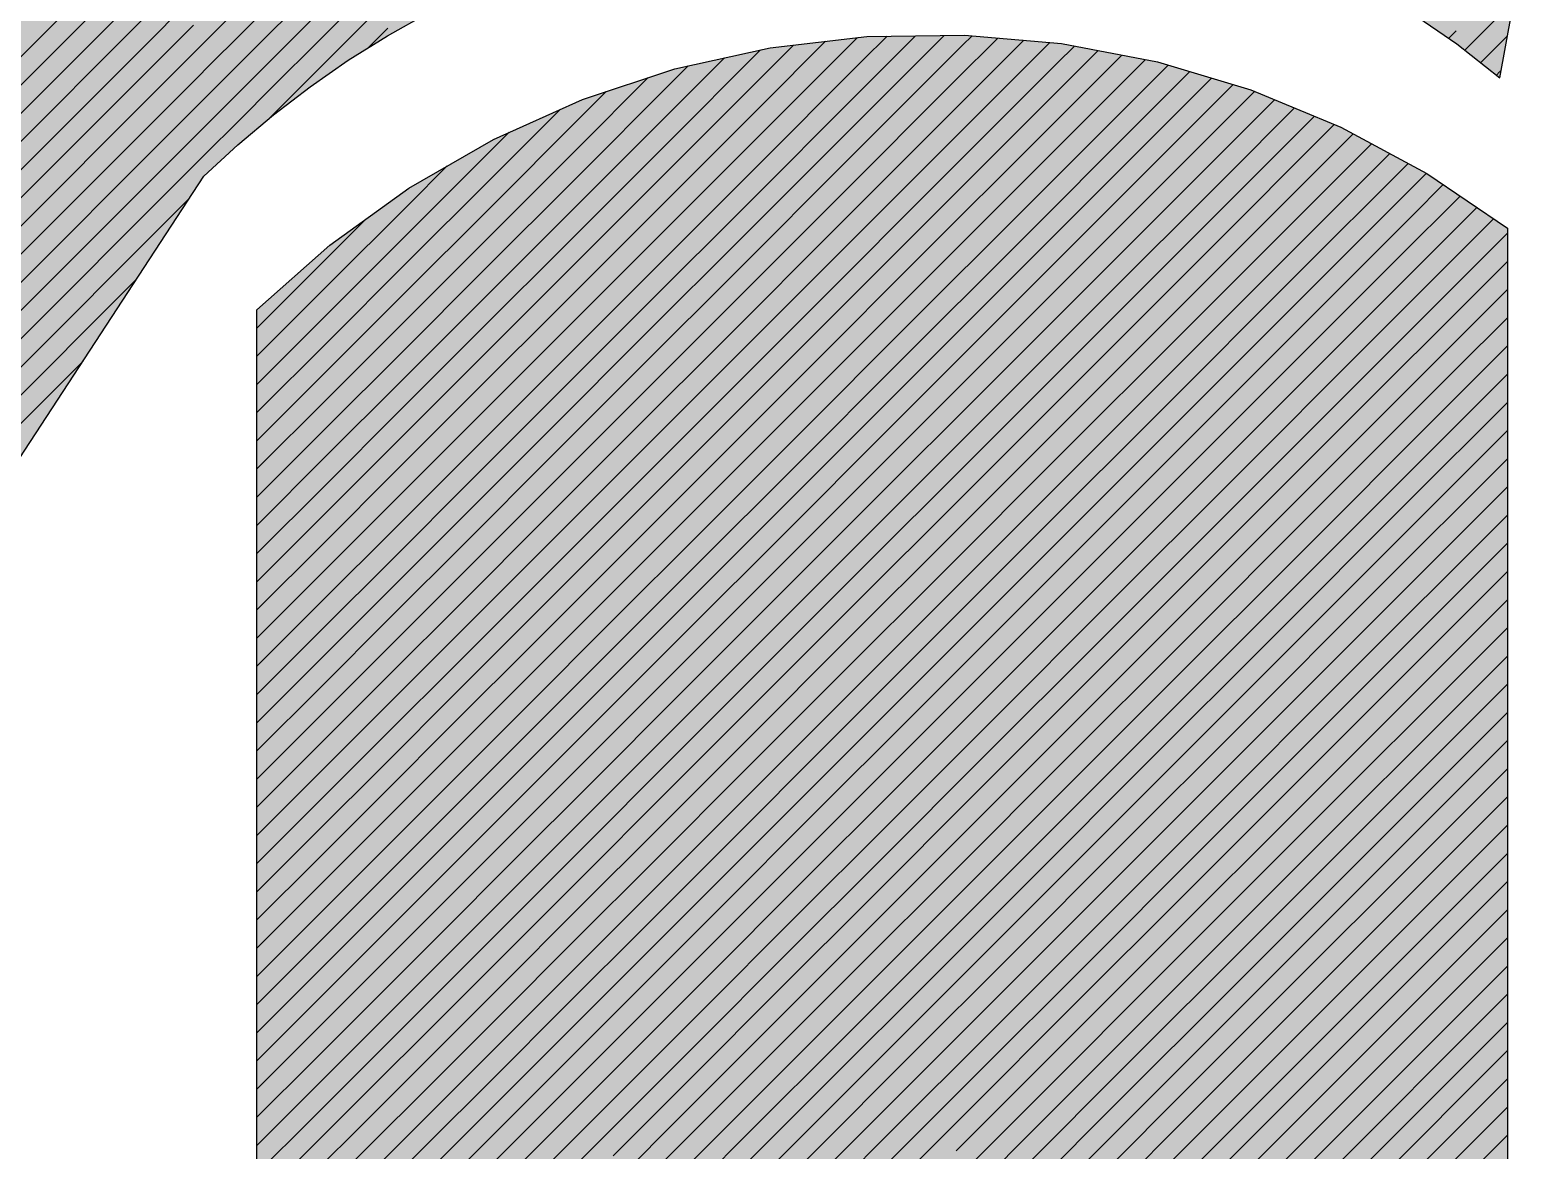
# Model space of a CAD drawing. Extents: x 0 to 7795, y 0 to 4205.
# Drawn here: x 7309.62 to 7328.35, y 776.45 to 790.5 of the extents above; entities that cross this region are included whole.
import ezdxf

# ---------------------------------------------------------------- set-up
doc = ezdxf.new("R2010")
doc.units = 0
doc.header["$MEASUREMENT"] = 0
doc.layers.add('MTH-CARIMBO-TXT1', color=1, linetype='CONTINUOUS')

msp = doc.modelspace()

# ---------------------------------------------------------------- linework, layer by layer
at = {"layer": 'MTH-CARIMBO-TXT1', "linetype": 'Continuous'}
for p, q in [((7305.797927, 786.452605), (7310.884013, 791.538692)), ((7305.775336, 786.076462), (7310.969471, 791.270596)), ((7305.752746, 785.700318), (7311.054928, 791.0025)), ((7311.887226, 790.420584), (7312.270207, 790.803565)), ((7312.261386, 790.441191), (7312.668578, 790.848383)), ((7313.630126, 790.395717), (7314.120199, 790.88579)), ((7305.730155, 785.324174), (7311.140386, 790.734404)), ((7311.225844, 790.466309), (7311.420927, 790.661392)), ((7312.669531, 790.495782), (7312.818834, 790.645085)), ((7312.77034, 790.243038), (7313.219502, 790.6922)), ((7313.182816, 790.301961), (7313.654723, 790.773868)), ((7327.618818, 790.242274), (7328.020154, 790.64361)), ((7305.707565, 784.94803), (7311.225844, 790.466309)), ((7311.477397, 790.364309), (7311.670619, 790.557531)), ((7311.868986, 790.048791), (7312.261386, 790.441191)), ((7312.252565, 790.078816), (7312.669531, 790.495782)), ((7313.85639, 790.268428), (7314.107843, 790.519881)), ((7319.925469, 789.26644), (7321.087612, 790.428582)), ((7327.415286, 790.392295), (7327.507529, 790.484538)), ((7311.311301, 790.198213), (7311.477397, 790.364309)), ((7311.693366, 790.226725), (7311.887226, 790.420584)), ((7312.670483, 790.143181), (7312.77034, 790.243038)), ((7312.721845, 789.84099), (7313.182816, 790.301961)), ((7313.14613, 789.911722), (7313.630126, 790.395717)), ((7317.599355, 789.061645), (7318.784305, 790.246596)), ((7318.743654, 789.145284), (7319.999132, 790.400762)), ((7318.802014, 789.557197), (7319.598897, 790.354081)), ((7318.860374, 789.969111), (7319.198663, 790.3074)), ((7319.854132, 788.841549), (7321.316138, 790.303555)), ((7319.996807, 789.69133), (7320.728905, 790.423429)), ((7320.068144, 790.116221), (7320.370198, 790.418275)), ((7321.059774, 788.986531), (7322.411691, 790.338448)), ((7321.145229, 789.425539), (7322.086615, 790.366925)), ((7321.230684, 789.864547), (7321.761539, 790.395402)), ((7321.316138, 790.303555), (7321.436462, 790.423879)), ((7322.504623, 790.077826), (7322.721329, 790.294532)), ((7327.81662, 790.086523), (7328.036462, 790.306364)), ((7328.036462, 790.306364), (7328.049803, 790.319705)), ((7328.049803, 790.319705), (7328.064029, 790.333932)), ((7328.064029, 790.333932), (7328.15381, 790.423712)), ((7305.684974, 784.571886), (7311.311301, 790.198213)), ((7311.396759, 789.930117), (7311.533866, 790.067225)), ((7311.533866, 790.067225), (7311.693366, 790.226725)), ((7311.850746, 789.676998), (7312.252565, 790.078816)), ((7312.243743, 789.716442), (7312.670483, 790.143181)), ((7317.645781, 789.461625), (7318.330236, 790.14608)), ((7318.685293, 788.73337), (7320.068144, 790.116221)), ((7320.97432, 788.547523), (7322.504623, 790.077826)), ((7322.202148, 788.714691), (7323.611586, 790.124129)), ((7322.302973, 789.169069), (7323.314833, 790.18093)), ((7322.403798, 789.623447), (7323.018081, 790.237731)), ((7323.702387, 789.861377), (7323.896084, 790.055073)), ((7305.662384, 784.195742), (7311.396759, 789.930117)), ((7311.590336, 789.770141), (7311.716114, 789.895918)), ((7311.716114, 789.895918), (7311.868986, 790.048791)), ((7312.673351, 789.438942), (7313.14613, 789.911722)), ((7316.492664, 789.015614), (7317.375064, 789.898015)), ((7317.552928, 788.661665), (7318.860374, 789.969111)), ((7317.692208, 789.861605), (7317.876166, 790.045564)), ((7323.467229, 788.919112), (7324.440281, 789.892164)), ((7323.584808, 789.390244), (7324.168182, 789.973619)), ((7328.014422, 789.930771), (7328.052769, 789.969118)), ((7328.057578, 789.973927), (7328.073239, 789.989588)), ((7311.482217, 789.662021), (7311.590336, 789.770141)), ((7311.832506, 789.305204), (7312.243743, 789.716442)), ((7312.234922, 789.354067), (7312.671436, 789.79058)), ((7312.671436, 789.79058), (7312.721845, 789.84099)), ((7316.457209, 788.626606), (7317.692208, 789.861605)), ((7316.528118, 789.404622), (7316.846629, 789.723133)), ((7318.626933, 788.321457), (7319.996807, 789.69133)), ((7319.782795, 788.416658), (7321.230684, 789.864547)), ((7322.101322, 788.260312), (7323.702387, 789.861377)), ((7323.349649, 788.447979), (7324.71238, 789.81071)), ((7324.906574, 789.65135), (7324.980263, 789.725039)), ((7305.639793, 783.819598), (7311.482217, 789.662021)), ((7311.646805, 789.473057), (7311.738861, 789.565112)), ((7311.738861, 789.565112), (7311.850746, 789.676998)), ((7315.39889, 788.628947), (7316.269337, 789.499395)), ((7317.506501, 788.261685), (7318.802014, 789.557197)), ((7320.888865, 788.108515), (7322.403798, 789.623447)), ((7323.23207, 787.976846), (7324.906574, 789.65135)), ((7324.634839, 788.672508), (7325.4803, 789.517969)), ((7324.770706, 789.161929), (7325.230281, 789.621504)), ((7305.617203, 783.443454), (7311.567674, 789.393926)), ((7311.567674, 789.393926), (7311.646805, 789.473057)), ((7311.761608, 789.234306), (7311.832506, 789.305204)), ((7311.814266, 788.933411), (7312.234922, 789.354067)), ((7312.628919, 789.394511), (7312.672388, 789.43798)), ((7315.373513, 788.250017), (7316.528118, 789.404622)), ((7316.421754, 788.237598), (7317.645781, 789.461625)), ((7319.711458, 787.991768), (7321.145229, 789.425539)), ((7322.000497, 787.805934), (7323.584808, 789.390244)), ((7324.363103, 787.693666), (7325.980337, 789.310899)), ((7324.498971, 788.183087), (7325.730318, 789.414434)), ((7305.594612, 783.067311), (7311.653132, 789.12583)), ((7311.653132, 789.12583), (7311.703275, 789.175973)), ((7311.703275, 789.175973), (7311.761608, 789.234306)), ((7315.424266, 789.007877), (7315.62863, 789.21224)), ((7317.460075, 787.861705), (7318.743654, 789.145284)), ((7318.568573, 787.909543), (7319.925469, 789.26644)), ((7320.803411, 787.669507), (7322.302973, 789.169069)), ((7323.114491, 787.505713), (7324.770706, 789.161929)), ((7325.957895, 788.934904), (7326.216736, 789.193745)), ((7311.784355, 788.903499), (7311.814266, 788.933411)), ((7314.347116, 787.930727), (7315.424266, 789.007877)), ((7315.348137, 787.871088), (7316.492664, 789.015614)), ((7316.386299, 787.84859), (7317.599355, 789.061645)), ((7319.640121, 787.566877), (7321.059774, 788.986531)), ((7324.227235, 787.204245), (7325.957895, 788.934904)), ((7325.646172, 787.916075), (7326.676196, 788.946099)), ((7325.802034, 788.425489), (7326.446466, 789.069922)), ((7305.572022, 782.691167), (7311.73859, 788.857734)), ((7311.73859, 788.857734), (7311.759745, 788.878889)), ((7311.759745, 788.878889), (7311.784355, 788.903499)), ((7314.363252, 788.300416), (7314.853126, 788.790291)), ((7318.510213, 787.49763), (7319.854132, 788.841549)), ((7321.899672, 787.351555), (7323.467229, 788.919112)), ((7325.490311, 787.40666), (7326.905927, 788.822276)), ((7314.330981, 787.561039), (7315.39889, 788.628947)), ((7315.322761, 787.492158), (7316.457209, 788.626606)), ((7316.350844, 787.459581), (7317.552928, 788.661665)), ((7317.413648, 787.461725), (7318.685293, 788.73337)), ((7320.717956, 787.230499), (7322.202148, 788.714691)), ((7322.996911, 787.03458), (7324.634839, 788.672508)), ((7325.33445, 786.897245), (7327.135657, 788.698452)), ((7326.964104, 788.173346), (7327.346593, 788.555835)), ((7305.549431, 782.315023), (7311.620497, 788.386089)), ((7318.451853, 787.085716), (7319.782795, 788.416658)), ((7319.568783, 787.141987), (7320.97432, 788.547523)), ((7321.798847, 786.897177), (7323.349649, 788.447979)), ((7324.091368, 786.714823), (7325.802034, 788.425489)), ((7326.786351, 787.64204), (7327.557239, 788.412928)), ((7313.370121, 787.307285), (7314.363252, 788.300416)), ((7314.314846, 787.19135), (7315.373513, 788.250017)), ((7315.297384, 787.113228), (7316.421754, 788.237598)), ((7316.315389, 787.070573), (7317.506501, 788.261685)), ((7317.367221, 787.061745), (7318.626933, 788.321457)), ((7320.632502, 786.791491), (7322.101322, 788.260312)), ((7322.879332, 786.563448), (7324.498971, 788.183087)), ((7326.608598, 787.110733), (7327.767886, 788.270021)), ((7313.377809, 787.668526), (7313.834095, 788.124812)), ((7319.497446, 786.717096), (7320.888865, 788.108515)), ((7325.178589, 786.387831), (7326.964104, 788.173346)), ((7326.430845, 786.579427), (7327.978532, 788.127114)), ((7313.362434, 786.946045), (7314.347116, 787.930727)), ((7314.298711, 786.821661), (7315.348137, 787.871088)), ((7315.272008, 786.734299), (7316.386299, 787.84859)), ((7316.279935, 786.681565), (7317.460075, 787.861705)), ((7317.320795, 786.661765), (7318.568573, 787.909543)), ((7318.393493, 786.673803), (7319.711458, 787.991768)), ((7320.547047, 786.352484), (7322.000497, 787.805934)), ((7321.698022, 786.442798), (7323.23207, 787.976846)), ((7323.9555, 786.225402), (7325.646172, 787.916075)), ((7326.253092, 786.04812), (7328.114972, 787.91)), ((7328.114972, 787.91), (7328.151275, 787.946304)), ((7312.466375, 786.757093), (7313.377809, 787.668526)), ((7319.426109, 786.292205), (7320.803411, 787.669507)), ((7322.761752, 786.092315), (7324.363103, 787.693666)), ((7325.022727, 785.878416), (7326.786351, 787.64204)), ((7313.354746, 786.584804), (7314.330981, 787.561039)), ((7314.282575, 786.451973), (7315.322761, 787.492158)), ((7315.246632, 786.355369), (7316.350844, 787.459581)), ((7316.24448, 786.292557), (7317.413648, 787.461725)), ((7317.274368, 786.261785), (7318.510213, 787.49763)), ((7318.335133, 786.261889), (7319.640121, 787.566877)), ((7321.597197, 785.98842), (7323.114491, 787.505713)), ((7327.913213, 787.354688), (7328.151275, 787.59275)), ((7305.526841, 781.938879), (7310.952674, 787.364712)), ((7312.466375, 786.403539), (7313.370121, 787.307285)), ((7320.461593, 785.913476), (7321.899672, 787.351555)), ((7323.819632, 785.735981), (7325.490311, 787.40666)), ((7326.075339, 785.516814), (7327.913213, 787.354688)), ((7313.347059, 786.223563), (7314.314846, 787.19135)), ((7314.26644, 786.082284), (7315.297384, 787.113228)), ((7315.221255, 785.976439), (7316.315389, 787.070573)), ((7316.209025, 785.903548), (7317.367221, 787.061745)), ((7317.227941, 785.861805), (7318.451853, 787.085716)), ((7318.276773, 785.849976), (7319.568783, 787.141987)), ((7319.354772, 785.867315), (7320.717956, 787.230499)), ((7322.644173, 785.621182), (7324.227235, 787.204245)), ((7324.866866, 785.369001), (7326.608598, 787.110733)), ((7327.711455, 786.799377), (7328.151275, 787.239197)), ((7312.466375, 786.049986), (7313.362434, 786.946045)), ((7320.376138, 785.474468), (7321.798847, 786.897177)), ((7321.496372, 785.534042), (7322.996911, 787.03458)), ((7323.683764, 785.24656), (7325.33445, 786.897245)), ((7327.509696, 786.244065), (7328.151275, 786.885643)), ((7313.339371, 785.862322), (7314.298711, 786.821661)), ((7314.250305, 785.712595), (7315.272008, 786.734299)), ((7318.218412, 785.438062), (7319.497446, 786.717096)), ((7319.283435, 785.442424), (7320.632502, 786.791491)), ((7322.526594, 785.150049), (7324.091368, 786.714823)), ((7325.897586, 784.985508), (7327.711455, 786.799377)), ((7312.466375, 785.696432), (7313.354746, 786.584804)), ((7315.195879, 785.597509), (7316.279935, 786.681565)), ((7316.17357, 785.51454), (7317.320795, 786.661765)), ((7317.181515, 785.461825), (7318.393493, 786.673803)), ((7321.395547, 785.079663), (7322.879332, 786.563448)), ((7324.711005, 784.859587), (7326.430845, 786.579427)), ((7327.307938, 785.688753), (7328.151275, 786.53209)), ((7305.50425, 781.562735), (7310.284851, 786.343336)), ((7313.331684, 785.501081), (7314.282575, 786.451973)), ((7314.23417, 785.342907), (7315.246632, 786.355369)), ((7319.212097, 785.017534), (7320.547047, 786.352484)), ((7320.290684, 785.03546), (7321.698022, 786.442798)), ((7323.547897, 784.757139), (7325.178589, 786.387831)), ((7312.466375, 785.342879), (7313.347059, 786.223563)), ((7315.170503, 785.21858), (7316.24448, 786.292557)), ((7316.138115, 785.125532), (7317.274368, 786.261785)), ((7317.135088, 785.061845), (7318.335133, 786.261889)), ((7318.160052, 785.026149), (7319.426109, 786.292205)), ((7322.409014, 784.678917), (7323.9555, 786.225402)), ((7325.719833, 784.454201), (7327.509696, 786.244065)), ((7327.10618, 785.133441), (7328.151275, 786.178537)), ((7313.323996, 785.13984), (7314.26644, 786.082284)), ((7314.218035, 784.973218), (7315.221255, 785.976439)), ((7320.205229, 784.596452), (7321.597197, 785.98842)), ((7321.294722, 784.625285), (7322.761752, 786.092315)), ((7324.555143, 784.350172), (7326.253092, 786.04812)), ((7312.466375, 784.989326), (7313.339371, 785.862322)), ((7315.145127, 784.83965), (7316.209025, 785.903548)), ((7316.10266, 784.736524), (7317.227941, 785.861805)), ((7317.088661, 784.661865), (7318.276773, 785.849976)), ((7318.101692, 784.614235), (7319.354772, 785.867315)), ((7319.14076, 784.592643), (7320.461593, 785.913476)), ((7323.412029, 784.267718), (7325.022727, 785.878416)), ((7326.904421, 784.57813), (7328.151275, 785.824983)), ((7313.316309, 784.778599), (7314.250305, 785.712595)), ((7314.201899, 784.60353), (7315.195879, 785.597509)), ((7321.193897, 784.170906), (7322.644173, 785.621182)), ((7322.291435, 784.207784), (7323.819632, 785.735981)), ((7325.54208, 783.922895), (7327.307938, 785.688753)), ((7312.466375, 784.635772), (7313.331684, 785.501081)), ((7315.11975, 784.46072), (7316.17357, 785.51454)), ((7316.067206, 784.347516), (7317.181515, 785.461825)), ((7317.042235, 784.261885), (7318.218412, 785.438062)), ((7318.043332, 784.202322), (7319.283435, 785.442424)), ((7319.069423, 784.167752), (7320.376138, 785.474468)), ((7320.119775, 784.157444), (7321.496372, 785.534042)), ((7324.399282, 783.840757), (7326.075339, 785.516814)), ((7326.702663, 784.022818), (7328.151275, 785.47143)), ((7313.308621, 784.417359), (7314.23417, 785.342907)), ((7314.185764, 784.233841), (7315.170503, 785.21858)), ((7322.173855, 783.736651), (7323.683764, 785.24656)), ((7323.276161, 783.778296), (7324.866866, 785.369001)), ((7312.466375, 784.282219), (7313.323996, 785.13984)), ((7315.094374, 784.081791), (7316.138115, 785.125532)), ((7316.031751, 783.958507), (7317.135088, 785.061845)), ((7316.995808, 783.861905), (7318.160052, 785.026149)), ((7317.984972, 783.790408), (7319.212097, 785.017534)), ((7318.998086, 783.742862), (7320.290684, 785.03546)), ((7320.03432, 783.718436), (7321.395547, 785.079663)), ((7321.093072, 783.716528), (7322.526594, 785.150049)), ((7325.364327, 783.391588), (7327.10618, 785.133441)), ((7326.500905, 783.467506), (7328.151275, 785.117877)), ((7313.300934, 784.056118), (7314.218035, 784.973218)), ((7314.169629, 783.864152), (7315.145127, 784.83965)), ((7323.140293, 783.288875), (7324.711005, 784.859587)), ((7324.243421, 783.331343), (7325.897586, 784.985508)), ((7312.466375, 783.928666), (7313.316309, 784.778599)), ((7315.068998, 783.702861), (7316.10266, 784.736524)), ((7315.996296, 783.569499), (7317.088661, 784.661865)), ((7319.948866, 783.279428), (7321.294722, 784.625285)), ((7320.992247, 783.26215), (7322.409014, 784.678917)), ((7322.056276, 783.265518), (7323.547897, 784.757139)), ((7326.299146, 782.912194), (7328.151275, 784.764323)), ((7313.293247, 783.694877), (7314.201899, 784.60353)), ((7314.153494, 783.494464), (7315.11975, 784.46072)), ((7316.949382, 783.461925), (7318.101692, 784.614235)), ((7317.926612, 783.378495), (7319.14076, 784.592643)), ((7318.926749, 783.317971), (7320.205229, 784.596452)), ((7324.08756, 782.821928), (7325.719833, 784.454201)), ((7325.186574, 782.860282), (7326.904421, 784.57813)), ((7312.466375, 783.575112), (7313.308621, 784.417359)), ((7315.043621, 783.323931), (7316.067206, 784.347516)), ((7315.960841, 783.180491), (7317.042235, 784.261885)), ((7321.938697, 782.794385), (7323.412029, 784.267718)), ((7323.004425, 782.799454), (7324.555143, 784.350172)), ((7326.097388, 782.356882), (7328.151275, 784.41077)), ((7313.285559, 783.333636), (7314.185764, 784.233841)), ((7314.137358, 783.124775), (7315.094374, 784.081791)), ((7316.902955, 783.061945), (7318.043332, 784.202322)), ((7317.868252, 782.966581), (7319.069423, 784.167752)), ((7318.855411, 782.893081), (7320.119775, 784.157444)), ((7319.863411, 782.84042), (7321.193897, 784.170906)), ((7320.891422, 782.807771), (7322.291435, 784.207784)), ((7312.466375, 783.221559), (7313.300934, 784.056118)), ((7315.018245, 782.945002), (7316.031751, 783.958507)), ((7323.931698, 782.312513), (7325.54208, 783.922895)), ((7325.008821, 782.328975), (7326.702663, 784.022818)), ((7325.895629, 781.801571), (7328.151275, 784.057216)), ((7312.466375, 782.868005), (7313.293247, 783.694877)), ((7313.277872, 782.972395), (7314.169629, 783.864152)), ((7314.121223, 782.755086), (7315.068998, 783.702861)), ((7315.925386, 782.791483), (7316.995808, 783.861905)), ((7316.856528, 782.661965), (7317.984972, 783.790408)), ((7317.809891, 782.554668), (7318.998086, 783.742862)), ((7318.784074, 782.46819), (7320.03432, 783.718436)), ((7319.777957, 782.401412), (7321.093072, 783.716528)), ((7320.790597, 782.353393), (7322.173855, 783.736651)), ((7321.821117, 782.323253), (7323.276161, 783.778296)), ((7322.868558, 782.310033), (7324.399282, 783.840757)), ((7325.693871, 781.246259), (7328.151275, 783.703663)), ((7314.992869, 782.566072), (7315.996296, 783.569499)), ((7312.466375, 782.514452), (7313.285559, 783.333636)), ((7313.270184, 782.611154), (7314.153494, 783.494464)), ((7314.105088, 782.385398), (7315.043621, 783.323931)), ((7315.889931, 782.402474), (7316.949382, 783.461925)), ((7316.810102, 782.261984), (7317.926612, 783.378495)), ((7317.751531, 782.142754), (7318.926749, 783.317971)), ((7322.73269, 781.820612), (7324.243421, 783.331343)), ((7323.775837, 781.803099), (7325.364327, 783.391588)), ((7324.831068, 781.797669), (7326.500905, 783.467506)), ((7325.492113, 780.690947), (7328.151275, 783.35011)), ((7313.262497, 782.249913), (7314.137358, 783.124775)), ((7314.967492, 782.187142), (7315.960841, 783.180491)), ((7318.712737, 782.0433), (7319.948866, 783.279428)), ((7319.692502, 781.962404), (7320.992247, 783.26215)), ((7320.689772, 781.899014), (7322.056276, 783.265518)), ((7321.703538, 781.85212), (7323.140293, 783.288875)), ((7312.466375, 782.160899), (7313.277872, 782.972395)), ((7314.088953, 782.015709), (7315.018245, 782.945002)), ((7315.854477, 782.013466), (7316.902955, 783.061945)), ((7316.763675, 781.862004), (7317.868252, 782.966581)), ((7325.290354, 780.135635), (7328.151275, 782.996556)), ((7313.254809, 781.888673), (7314.121223, 782.755086)), ((7314.942116, 781.808212), (7315.925386, 782.791483)), ((7317.693171, 781.73084), (7318.855411, 782.893081)), ((7318.6414, 781.618409), (7319.863411, 782.84042)), ((7319.607047, 781.523396), (7320.891422, 782.807771)), ((7320.588947, 781.444636), (7321.938697, 782.794385)), ((7321.585959, 781.380987), (7323.004425, 782.799454)), ((7322.596822, 781.331191), (7324.08756, 782.821928)), ((7323.619976, 781.293684), (7325.186574, 782.860282)), ((7324.653314, 781.266363), (7326.299146, 782.912194)), ((7312.466375, 781.807345), (7313.270184, 782.611154)), ((7314.072817, 781.646021), (7314.992869, 782.566072)), ((7315.819022, 781.624458), (7316.856528, 782.661965)), ((7325.088596, 779.580324), (7328.151275, 782.643003)), ((7313.247122, 781.527432), (7314.105088, 782.385398)), ((7314.91674, 781.429283), (7315.889931, 782.402474)), ((7316.717248, 781.462024), (7317.809891, 782.554668)), ((7317.634811, 781.318927), (7318.784074, 782.46819)), ((7318.570063, 781.193518), (7319.777957, 782.401412)), ((7312.466375, 781.453792), (7313.262497, 782.249913)), ((7314.056682, 781.276332), (7314.967492, 782.187142)), ((7315.783567, 781.23545), (7316.810102, 782.261984)), ((7319.521593, 781.084388), (7320.790597, 782.353393)), ((7320.488122, 780.990258), (7321.821117, 782.323253)), ((7321.468379, 780.909854), (7322.868558, 782.310033)), ((7322.460954, 780.841769), (7323.931698, 782.312513)), ((7323.464115, 780.784269), (7325.008821, 782.328975)), ((7324.475561, 780.735056), (7326.097388, 782.356882)), ((7324.886838, 779.025012), (7328.151275, 782.289449)), ((7313.239434, 781.166191), (7314.088953, 782.015709)), ((7314.891363, 781.050353), (7315.854477, 782.013466)), ((7316.670822, 781.062044), (7317.751531, 782.142754)), ((7317.576451, 780.907013), (7318.712737, 782.0433)), ((7312.466375, 781.100238), (7313.254809, 781.888673)), ((7315.748112, 780.846442), (7316.763675, 781.862004)), ((7318.498725, 780.768628), (7319.692502, 781.962404)), ((7319.436138, 780.645381), (7320.689772, 781.899014)), ((7320.387297, 780.535879), (7321.703538, 781.85212)), ((7321.3508, 780.438722), (7322.73269, 781.820612)), ((7324.685079, 778.4697), (7328.151275, 781.935896)), ((7313.231747, 780.80495), (7314.072817, 781.646021)), ((7314.040547, 780.906643), (7314.942116, 781.808212)), ((7316.624395, 780.662064), (7317.693171, 781.73084)), ((7322.325087, 780.352348), (7323.775837, 781.803099)), ((7323.308253, 780.274855), (7324.831068, 781.797669)), ((7324.297808, 780.20375), (7325.895629, 781.801571)), ((7312.466375, 780.746685), (7313.247122, 781.527432)), ((7314.865987, 780.671423), (7315.819022, 781.624458)), ((7315.712657, 780.457433), (7316.717248, 781.462024)), ((7317.518091, 780.4951), (7318.6414, 781.618409)), ((7318.427388, 780.343737), (7319.607047, 781.523396)), ((7319.350684, 780.206373), (7320.588947, 781.444636)), ((7324.483321, 777.914388), (7328.151275, 781.582343)), ((7313.224059, 780.443709), (7314.056682, 781.276332)), ((7314.024412, 780.536955), (7314.91674, 781.429283)), ((7316.577968, 780.262084), (7317.634811, 781.318927)), ((7320.286472, 780.081501), (7321.585959, 781.380987)), ((7321.23322, 779.967589), (7322.596822, 781.331191)), ((7322.189219, 779.862927), (7323.619976, 781.293684)), ((7323.152392, 779.76544), (7324.653314, 781.266363)), ((7312.466375, 780.393132), (7313.239434, 781.166191)), ((7314.840611, 780.292494), (7315.783567, 781.23545)), ((7317.459731, 780.083186), (7318.570063, 781.193518)), ((7318.356051, 779.918847), (7319.521593, 781.084388)), ((7324.120055, 779.672443), (7325.693871, 781.246259)), ((7324.281562, 777.359077), (7328.151275, 781.228789)), ((7313.216372, 780.082468), (7314.040547, 780.906643)), ((7314.008276, 780.167266), (7314.891363, 781.050353)), ((7315.677202, 780.068425), (7316.670822, 781.062044)), ((7316.531542, 779.862104), (7317.576451, 780.907013)), ((7319.265229, 779.767365), (7320.488122, 780.990258)), ((7320.185647, 779.627122), (7321.468379, 780.909854)), ((7312.466375, 780.039578), (7313.231747, 780.80495)), ((7314.815234, 779.913564), (7315.748112, 780.846442)), ((7317.401371, 779.671273), (7318.498725, 780.768628)), ((7321.115641, 779.496456), (7322.460954, 780.841769)), ((7322.053351, 779.373506), (7323.464115, 780.784269)), ((7322.996531, 779.256025), (7324.475561, 780.735056)), ((7323.942302, 779.141137), (7325.492113, 780.690947)), ((7324.079804, 776.803765), (7328.151275, 780.875236)), ((7313.208684, 779.721227), (7314.024412, 780.536955)), ((7313.992141, 779.797577), (7314.865987, 780.671423)), ((7315.641748, 779.679417), (7316.624395, 780.662064)), ((7318.284714, 779.493956), (7319.436138, 780.645381)), ((7319.179775, 779.328357), (7320.387297, 780.535879)), ((7323.878046, 776.248453), (7328.151275, 780.521682)), ((7312.466375, 779.686025), (7313.224059, 780.443709)), ((7314.789858, 779.534634), (7315.712657, 780.457433)), ((7316.485115, 779.462124), (7317.518091, 780.4951)), ((7317.34301, 779.259359), (7318.427388, 780.343737)), ((7320.084822, 779.172744), (7321.3508, 780.438722)), ((7320.998062, 779.025323), (7322.325087, 780.352348)), ((7313.200997, 779.359987), (7314.008276, 780.167266)), ((7313.976006, 779.427889), (7314.840611, 780.292494)), ((7315.606293, 779.290409), (7316.577968, 780.262084)), ((7318.213377, 779.069065), (7319.350684, 780.206373)), ((7321.917483, 778.884085), (7323.308253, 780.274855)), ((7322.840669, 778.746611), (7324.297808, 780.20375)), ((7323.676287, 775.693141), (7328.151275, 780.168129)), ((7323.764549, 778.60983), (7325.290354, 780.135635)), ((7312.466375, 779.332471), (7313.216372, 780.082468)), ((7314.764482, 779.155704), (7315.677202, 780.068425)), ((7316.438688, 779.062144), (7317.459731, 780.083186)), ((7319.09432, 778.889349), (7320.286472, 780.081501)), ((7319.983997, 778.718365), (7321.23322, 779.967589)), ((7313.19331, 778.998746), (7313.992141, 779.797577)), ((7313.959871, 779.0582), (7314.815234, 779.913564)), ((7315.570838, 778.901401), (7316.531542, 779.862104)), ((7317.28465, 778.847446), (7318.356051, 779.918847)), ((7318.142039, 778.644175), (7319.265229, 779.767365)), ((7320.880482, 778.55419), (7322.189219, 779.862927)), ((7321.781616, 778.394664), (7323.152392, 779.76544)), ((7323.474529, 775.13783), (7328.151275, 779.814576)), ((7312.466375, 778.978918), (7313.208684, 779.721227)), ((7314.739105, 778.776775), (7315.641748, 779.679417)), ((7316.392262, 778.662164), (7317.401371, 779.671273)), ((7319.008866, 778.450341), (7320.185647, 779.627122)), ((7322.684808, 778.237196), (7324.120055, 779.672443)), ((7323.586796, 778.078524), (7325.088596, 779.580324)), ((7313.185622, 778.637505), (7313.976006, 779.427889)), ((7313.943735, 778.688511), (7314.789858, 779.534634)), ((7315.535383, 778.512392), (7316.485115, 779.462124)), ((7317.22629, 778.435532), (7318.284714, 779.493956)), ((7319.883172, 778.263987), (7321.115641, 779.496456)), ((7323.272771, 774.582518), (7328.151275, 779.461022)), ((7312.466375, 778.625365), (7313.200997, 779.359987)), ((7314.713729, 778.397845), (7315.606293, 779.290409)), ((7316.345835, 778.262184), (7317.34301, 779.259359)), ((7318.070702, 778.219284), (7319.179775, 779.328357)), ((7320.762903, 778.083058), (7322.053351, 779.373506)), ((7321.645748, 777.905242), (7322.996531, 779.256025)), ((7313.177935, 778.276264), (7313.959871, 779.0582)), ((7313.9276, 778.318823), (7314.764482, 779.155704)), ((7315.499928, 778.123384), (7316.438688, 779.062144)), ((7317.16793, 778.023619), (7318.213377, 779.069065)), ((7318.923411, 778.011333), (7320.084822, 779.172744)), ((7319.782347, 777.809609), (7320.998062, 779.025323)), ((7322.528947, 777.727781), (7323.942302, 779.141137)), ((7323.071012, 774.027206), (7328.151275, 779.107469)), ((7323.409043, 777.547218), (7324.886838, 779.025012)), ((7312.466375, 778.271811), (7313.19331, 778.998746)), ((7314.688353, 778.018915), (7315.570838, 778.901401)), ((7316.299409, 777.862204), (7317.28465, 778.847446)), ((7317.999365, 777.794394), (7319.09432, 778.889349)), ((7320.645323, 777.611925), (7321.917483, 778.884085)), ((7312.466375, 777.918258), (7313.185622, 778.637505)), ((7313.170247, 777.915023), (7313.943735, 778.688511)), ((7313.911465, 777.949134), (7314.739105, 778.776775)), ((7315.464474, 777.734376), (7316.392262, 778.662164)), ((7317.10957, 777.611705), (7318.142039, 778.644175)), ((7318.837957, 777.572325), (7319.983997, 778.718365)), ((7321.50988, 777.415821), (7322.840669, 778.746611)), ((7322.869254, 773.471894), (7328.151275, 778.753915)), ((7314.662976, 777.639986), (7315.535383, 778.512392)), ((7317.928028, 777.369503), (7319.008866, 778.450341)), ((7319.681522, 777.35523), (7320.880482, 778.55419)), ((7322.373086, 777.218367), (7323.764549, 778.60983)), ((7323.23129, 777.015911), (7324.685079, 778.4697)), ((7312.466375, 777.564705), (7313.177935, 778.276264)), ((7313.16256, 777.553782), (7313.9276, 778.318823)), ((7313.89533, 777.579446), (7314.713729, 778.397845)), ((7315.429019, 777.345368), (7316.345835, 778.262184)), ((7316.252982, 777.462224), (7317.22629, 778.435532)), ((7318.752502, 777.133317), (7319.883172, 778.263987)), ((7320.527744, 777.140792), (7321.781616, 778.394664)), ((7322.667495, 772.916582), (7328.151275, 778.400362)), ((7314.6376, 777.261056), (7315.499928, 778.123384)), ((7317.05121, 777.199792), (7318.070702, 778.219284)), ((7319.580697, 776.900852), (7320.762903, 778.083058)), ((7321.374012, 776.9264), (7322.684808, 778.237196)), ((7322.217224, 776.708952), (7323.586796, 778.078524)), ((7312.466375, 777.211151), (7313.170247, 777.915023)), ((7313.154872, 777.192542), (7313.911465, 777.949134)), ((7313.879194, 777.209757), (7314.688353, 778.018915)), ((7316.206555, 777.062244), (7317.16793, 778.023619)), ((7317.856691, 776.944612), (7318.923411, 778.011333)), ((7320.410165, 776.669659), (7321.645748, 777.905242)), ((7322.465737, 772.361271), (7328.151275, 778.046809)), ((7323.053537, 776.484605), (7324.483321, 777.914388)), ((7314.612224, 776.882126), (7315.464474, 777.734376)), ((7315.393564, 776.956359), (7316.299409, 777.862204)), ((7316.99285, 776.787878), (7317.999365, 777.794394)), ((7318.667048, 776.694309), (7319.782347, 777.809609)), ((7321.238144, 776.436979), (7322.528947, 777.727781)), ((7322.263979, 771.805959), (7328.151275, 777.693255)), ((7312.466375, 776.857598), (7313.16256, 777.553782)), ((7313.147185, 776.831301), (7313.89533, 777.579446)), ((7313.863059, 776.840068), (7314.662976, 777.639986)), ((7316.160129, 776.662264), (7317.10957, 777.611705)), ((7317.785353, 776.519722), (7318.837957, 777.572325)), ((7319.479872, 776.446473), (7320.645323, 777.611925)), ((7322.061363, 776.199537), (7323.409043, 777.547218)), ((7314.586848, 776.503196), (7315.429019, 777.345368)), ((7315.358109, 776.567351), (7316.252982, 777.462224)), ((7316.934489, 776.375965), (7317.928028, 777.369503)), ((7318.581593, 776.255301), (7319.681522, 777.35523)), ((7320.292585, 776.198527), (7321.50988, 777.415821)), ((7322.06222, 771.250647), (7328.151275, 777.339702)), ((7322.875784, 775.953298), (7324.281562, 777.359077)), ((7312.466375, 776.504044), (7313.154872, 777.192542)), ((7313.139497, 776.47006), (7313.879194, 777.209757)), ((7313.846924, 776.47038), (7314.6376, 777.261056)), ((7316.113702, 776.262284), (7317.05121, 777.199792)), ((7317.714016, 776.094831), (7318.752502, 777.133317)), ((7319.379047, 775.992095), (7320.527744, 777.140792)), ((7321.102277, 775.947558), (7322.373086, 777.218367)), ((7314.561471, 776.124267), (7315.393564, 776.956359)), ((7315.322654, 776.178343), (7316.206555, 777.062244)), ((7316.876129, 775.964051), (7317.856691, 776.944612)), ((7321.860462, 770.695335), (7328.151275, 776.986149)), ((7321.905502, 775.690123), (7323.23129, 777.015911)), ((7312.466375, 776.150491), (7313.147185, 776.831301)), ((7313.13181, 776.108819), (7313.863059, 776.840068)), ((7313.830789, 776.100691), (7314.612224, 776.882126)), ((7316.067275, 775.862304), (7316.99285, 776.787878)), ((7318.496139, 775.816293), (7319.580697, 776.900852)), ((7320.175006, 775.727394), (7321.374012, 776.9264)), ((7322.698031, 775.421992), (7324.079804, 776.803765)), ((7315.287199, 775.789335), (7316.160129, 776.662264)), ((7317.642679, 775.669941), (7318.667048, 776.694309)), ((7319.278222, 775.537717), (7320.410165, 776.669659)), ((7320.966409, 775.458137), (7322.217224, 776.708952)), ((7321.658704, 770.140024), (7328.151275, 776.632595)), ((7312.466375, 775.796938), (7313.139497, 776.47006)), ((7313.124122, 775.747578), (7313.846924, 776.47038)), ((7313.814653, 775.731002), (7314.586848, 776.503196)), ((7314.536095, 775.745337), (7315.358109, 776.567351)), ((7316.817769, 775.552138), (7317.785353, 776.519722)), ((7318.410684, 775.377285), (7319.479872, 776.446473)), ((7321.74964, 775.180708), (7323.053537, 776.484605))]:
    msp.add_line(p, q, dxfattribs=at)
for points in [[(7328.056215, 789.897863), (7328.208536, 790.718583), (7328.306202, 791.547585), (7328.348785, 792.381233), (7328.336097, 793.215872), (7328.268196, 794.047841), (7328.145377, 794.873491), (7327.968181, 795.689202), (7327.737384, 796.491396), (7327.453998, 797.276555), (7327.119266, 798.041237), (7326.734656, 798.782086), (7326.301855, 799.495855), (7325.822761, 800.179413), (7325.299475, 800.829763), (7323.793587, 802.124557), (7322.145603, 803.232863), (7320.378492, 804.139234), (7318.51688, 804.831039), (7316.586713, 805.298635), (7314.614891, 805.535507), (7312.628894, 805.538353), (7310.656401, 805.307133), (7308.724902, 804.845069)], [(7305.336875, 778.775843), (7311.800955, 788.662083), (7312.227686, 789.056792), (7312.672407, 789.431114), (7313.134145, 789.784231), (7313.611891, 790.115371), (7314.104599, 790.423807), (7314.61119, 790.708867)], [(7326.948487, 790.712297), (7327.515809, 790.323384), (7328.056215, 789.897863)], [(7312.466375, 744.839423), (7312.466375, 786.985215), (7313.380558, 787.79771), (7314.372537, 788.513151), (7315.432052, 789.124138), (7316.548145, 789.624352), (7317.709272, 790.008619), (7318.903424, 790.272965), (7320.11825, 790.414655), (7321.341184, 790.432225), (7322.559579, 790.325493), (7323.760832, 790.095561), (7324.932519, 789.74481), (7326.062522, 789.276865), (7327.139152, 788.696568), (7328.151275, 788.00992), (7328.151275, 759.885698), (7313.892275, 741.607383), (7313.280233, 742.279835), (7312.825963, 743.067508), (7312.550437, 743.934038), (7312.466375, 744.839423)]]:
    msp.add_lwpolyline(points, dxfattribs=at)
for points in [[(7312.628894, 805.538353), (7310.656401, 805.307133), (7311.800955, 788.662083)], [(7312.628894, 805.538353), (7311.800955, 788.662083), (7312.227686, 789.056792)], [(7312.628894, 805.538353), (7312.227686, 789.056792), (7312.672407, 789.431114)], [(7314.614891, 805.535507), (7312.628894, 805.538353), (7312.672407, 789.431114)], [(7314.614891, 805.535507), (7312.672407, 789.431114), (7313.134145, 789.784231)], [(7314.614891, 805.535507), (7313.134145, 789.784231), (7313.611891, 790.115371)], [(7314.614891, 805.535507), (7313.611891, 790.115371), (7314.104599, 790.423807)], [(7314.104599, 790.423807), (7314.61119, 790.708867), (7314.614891, 805.535507)], [(7310.656401, 805.307133), (7308.724902, 804.845069), (7311.800955, 788.662083)], [(7308.724902, 804.845069), (7306.861315, 804.158602), (7311.800955, 788.662083)], [(7311.800955, 788.662083), (7306.861315, 804.158602), (7305.336875, 778.775843)], [(7327.119266, 798.041237), (7326.948487, 790.712297), (7327.515809, 790.323384)], [(7327.453998, 797.276555), (7327.119266, 798.041237), (7327.515809, 790.323384)], [(7327.737384, 796.491396), (7327.453998, 797.276555), (7327.515809, 790.323384)], [(7328.056215, 789.897863), (7327.737384, 796.491396), (7327.515809, 790.323384)], [(7328.056215, 789.897863), (7327.968181, 795.689202), (7327.737384, 796.491396)], [(7328.145377, 794.873491), (7327.968181, 795.689202), (7328.056215, 789.897863)], [(7328.208536, 790.718583), (7328.145377, 794.873491), (7328.056215, 789.897863)], [(7312.466375, 744.839423), (7320.11825, 790.414655), (7321.341184, 790.432225)], [(7312.466375, 744.839423), (7321.341184, 790.432225), (7322.559579, 790.325493)], [(7312.466375, 744.839423), (7318.903424, 790.272965), (7320.11825, 790.414655)], [(7312.466375, 744.839423), (7322.559579, 790.325493), (7323.760832, 790.095561)], [(7312.466375, 744.839423), (7317.709272, 790.008619), (7318.903424, 790.272965)], [(7312.466375, 744.839423), (7323.760832, 790.095561), (7324.932519, 789.74481)], [(7312.466375, 744.839423), (7316.548145, 789.624352), (7317.709272, 790.008619)], [(7312.466375, 744.839423), (7324.932519, 789.74481), (7326.062522, 789.276865)], [(7312.466375, 744.839423), (7315.432052, 789.124138), (7316.548145, 789.624352)], [(7312.466375, 744.839423), (7326.062522, 789.276865), (7327.139152, 788.696568)], [(7312.466375, 744.839423), (7314.372537, 788.513151), (7315.432052, 789.124138)], [(7312.466375, 744.839423), (7327.139152, 788.696568), (7328.151275, 788.00992)], [(7312.466375, 744.839423), (7313.380558, 787.79771), (7314.372537, 788.513151)], [(7312.466375, 744.839423), (7328.151275, 788.00992), (7328.151275, 759.885698)], [(7312.466375, 744.839423), (7312.466375, 786.985215), (7313.380558, 787.79771)]]:
    msp.add_solid(points, dxfattribs=at)

doc.saveas('drawing.dxf')
